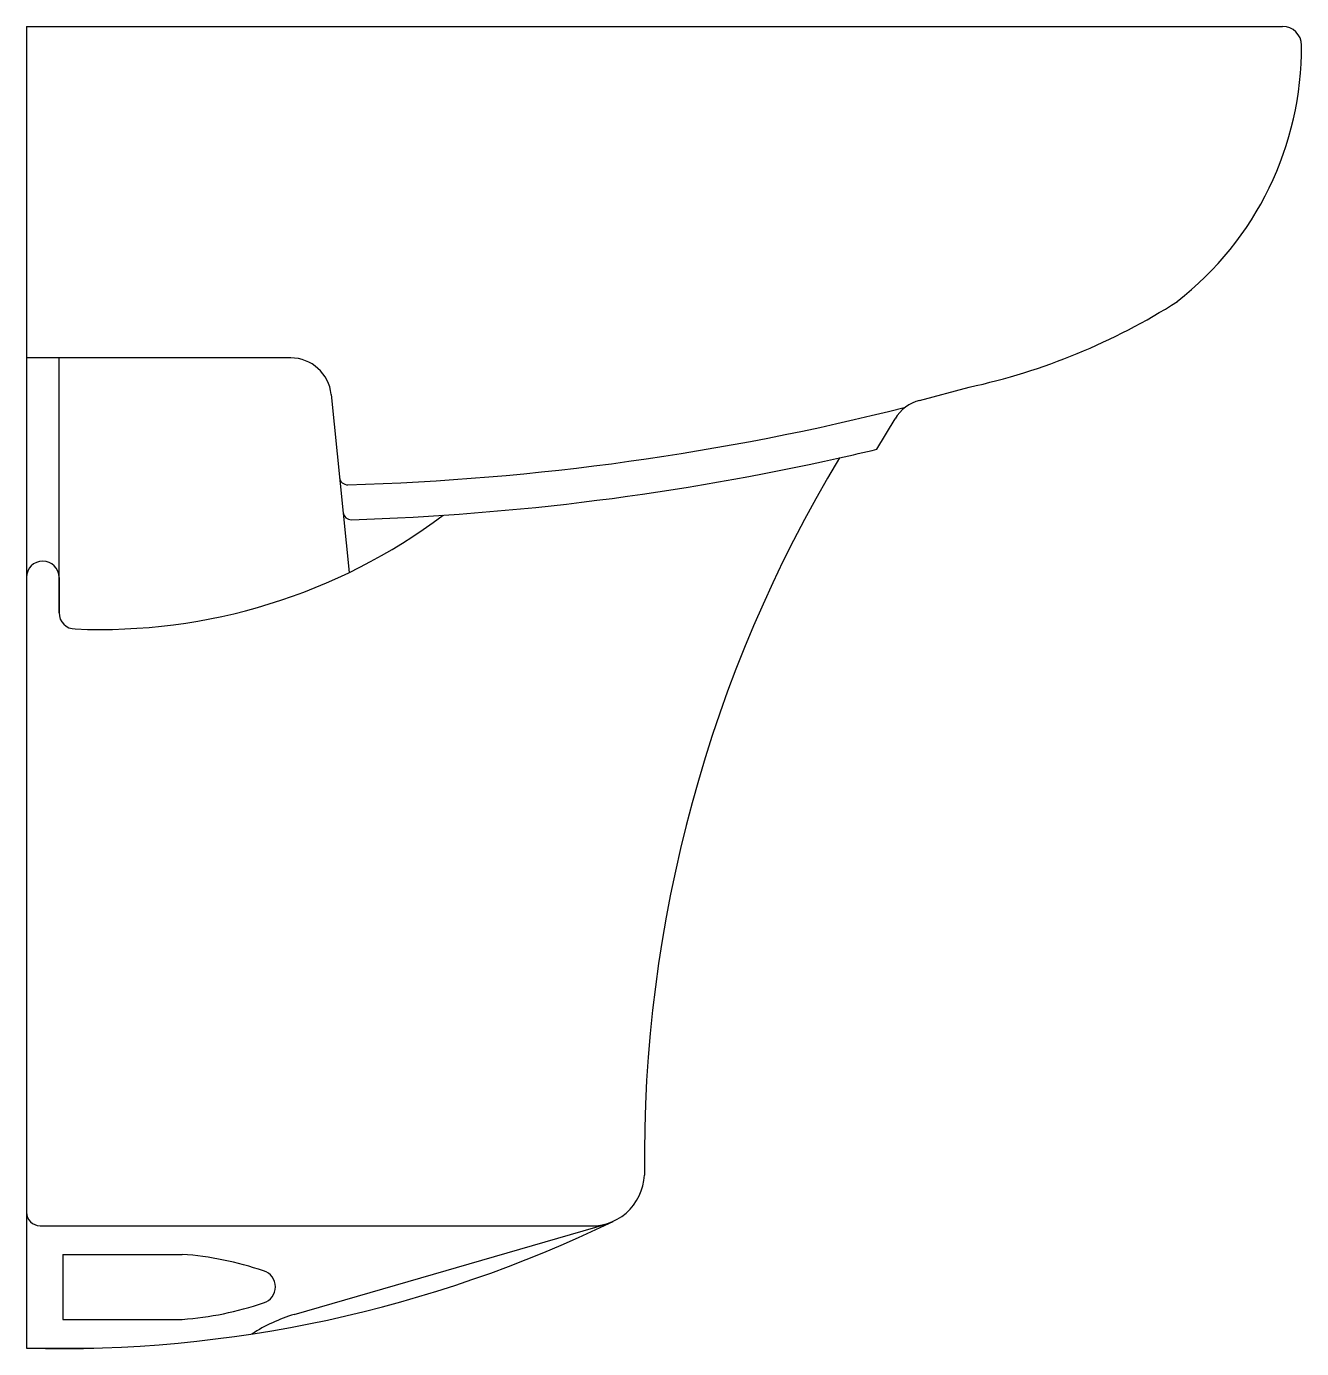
# Model space of a CAD drawing. Header units: millimetres. Extents: x -2916.597 to -2916.127, y 2955.883 to 2956.371.
import ezdxf

# ---------------------------------------------------------------- set-up
doc = ezdxf.new("R2010")
doc.units = ezdxf.units.MM
doc.header["$LTSCALE"] = 10
doc.layers.add('banheiro_louças', color=2, linetype='Continuous')

msp = doc.modelspace()

# ---------------------------------------------------------------- linework, layer by layer
at = {"layer": 'banheiro_louças'}
for p, q in [((-2916.596756329391, 2956.370785651031), (-2916.133752409509, 2956.370785651031)), ((-2916.596756329391, 2956.370785651031), (-2916.596756329391, 2956.248582077984)), ((-2916.499354495383, 2956.248582077984), (-2916.596756329391, 2956.248582077984)), ((-2916.596756329391, 2956.248582077984), (-2916.596756329391, 2955.883485651031)), ((-2916.584756329391, 2956.154640569843), (-2916.584756329391, 2956.248582077984)), ((-2916.267565167675, 2956.232918908525), (-2916.249230914199, 2956.237786281239)), ((-2916.484430615456, 2956.235091318832), (-2916.477793178588, 2956.169458115922)), ((-2916.283363211926, 2956.214889279041), (-2916.276561066914, 2956.22616784107)), ((-2916.584756329391, 2956.167640569843), (-2916.584756329391, 2956.154640569843)), ((-2916.591756329391, 2955.928625651031), (-2916.390521550067, 2955.928625651031)), ((-2916.498079546332, 2955.895926092926), (-2916.382179346475, 2955.929421597396)), ((-2916.58331758574, 2955.918043338535), (-2916.58331758574, 2955.894067963527)), ((-2916.58331758574, 2955.918043338535), (-2916.539298719433, 2955.918043338535)), ((-2916.58331758574, 2955.894067963527), (-2916.539298719433, 2955.894067963527)), ((-2916.596756329391, 2955.883485651031), (-2916.571960145302, 2955.883485651031))]:
    msp.add_line(p, q, dxfattribs=at)
for centre, radius, start, end in [((-2916.133752409509, 2956.36378565103), 0.006999999999993633, 0.3432761813866823, 90), ((-2916.24543271015, 2956.363116532882), 0.1186823050911599, 307.8737750012829, 0.3432761813866823), ((-2916.299575951189, 2956.469138426121), 0.2367666312871985, 282.2768555331294, 302.4558198099339), ((-2916.499354495383, 2956.233582077984), 0.01499999999998636, 5.774646845982297, 90), ((-2916.505202600007, 2957.147369573484), 0.9459638410102887, 271.6317744171271, 284.2269201906871), ((-2916.263716295784, 2956.218421109203), 0.01499999999998636, 104.8679070783782, 148.9056565454333), ((-2916.507832513427, 2957.152905186496), 0.9645000310817357, 271.8348090949802, 282.6200126068321), ((-2915.866477575792, 2955.952667273242), 0.502534773350262, 148.9713754157264, 180.6112658415217), ((-2916.507832513427, 2957.152905186496), 0.9645000310817357, 282.6200126068321, 283.457925589721), ((-2916.478350774508, 2956.204788126117), 0.002999999999997271, 185.7746468459823, 271.6317744171271), ((-2916.477047218143, 2956.191898123378), 0.002999999999997271, 185.7746468459823, 271.8348090949802), ((-2916.569543782779, 2956.359200271392), 0.2107611418923177, 267.4947551307888, 306.8646122278237), ((-2916.590756329391, 2956.167640569843), 0.005999999999994202, 0, 180), ((-2916.578756329391, 2956.154640569843), 0.005999999999994202, 180, 270), ((-2916.38849556778, 2955.948046107397), 0.0195258477325365, 264.044328478766, 357.8278344464544), ((-2916.591756329391, 2955.933625651031), 0.004999999999995453, 180, 270), ((-2916.584358237346, 2956.349707703534), 0.4663868725921115, 268.4767108996793, 295.9146742759492), ((-2916.548238450552, 2955.79743336543), 0.120940830180782, 71.24898464030358, 85.76093155453592), ((-2916.511154109302, 2955.906020775518), 0.006199322086297517, 0.3223304412207718, 73.18993197554835), ((-2916.511154109302, 2955.906090526544), 0.006199322086297517, 286.8100680244517, 359.6776695587793), ((-2916.548238450552, 2956.014677936632), 0.120940830180782, 274.2390684454641, 288.7510153596965), ((-2916.479806003659, 2955.836104995758), 0.06254986833057918, 106.9863328979781, 122.7476888598612)]:
    msp.add_arc(centre, radius, start, end, dxfattribs=at)

doc.saveas('drawing.dxf')
